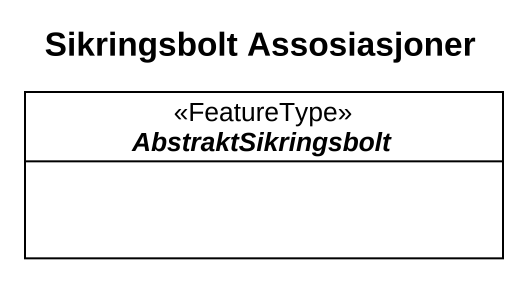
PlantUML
@startuml
title Sikringsbolt Assosiasjoner
hide circle
hide empty members
abstract class AbstraktSikringsbolt <<FeatureType>>
@enduml
